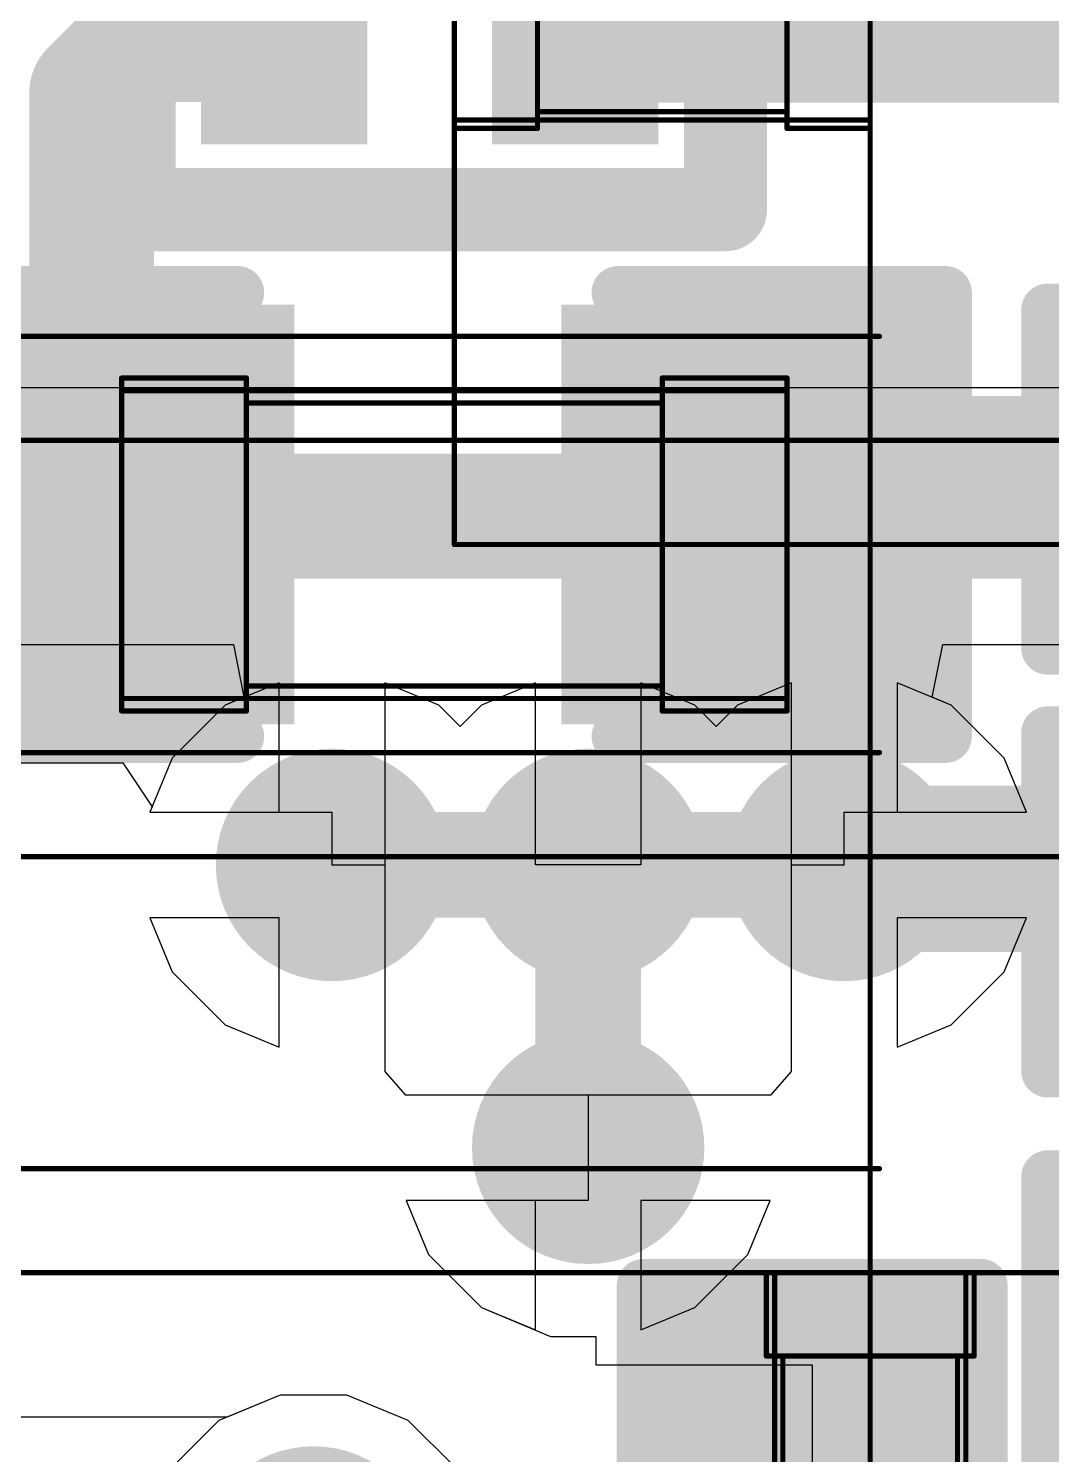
# Model space of a CAD drawing. Header units: inches. Extents: x 0 to 323, y -26 to 38.
# Drawn here: x 9.925 to 12.385, y 4.73 to 8.157 of the extents above; entities that cross this region are included whole.
import ezdxf

# ---------------------------------------------------------------- set-up
doc = ezdxf.new("R2010")
doc.units = ezdxf.units.IN
for name, color, linetype in [('Bottom Layer', 5, 'Continuous'), ('Bottom Solder', 6, 'Continuous'), ('Drill Drawing', 1, 'Continuous'), ('GND', 76, 'Continuous'), ('Mechanical 3', 76, 'Continuous'), ('Power', 16, 'Continuous'), ('Top Layer', 1, 'Continuous'), ('Top Overlay', 2, 'Continuous'), ('Top Paste', 8, 'Continuous'), ('Top Solder', 216, 'Continuous'), ('Via Holes', 16, 'Continuous')]:
    doc.layers.add(name, color=color, linetype=linetype)

# ---------------------------------------------------------------- blocks, each defined once
blk = doc.blocks.new('C___0402_9')
at = {"layer": 'Top Layer'}
for points in [[(-0.6985, -0.3175), (-0.6985, 0.3175), (-0.2413, 0.3175), (-0.2413, -0.3175)], [(0.2413, -0.3175), (0.2413, 0.3175), (0.6985, 0.3175), (0.6985, -0.3175)]]:
    blk.add_hatch(color=1, dxfattribs=at).paths.add_polyline_path(points)
at = {"layer": 'Top Paste'}
for points in [[(-0.6985, -0.3175), (-0.6985, 0.3175), (-0.2413, 0.3175), (-0.2413, -0.3175)], [(0.2413, -0.3175), (0.2413, 0.3175), (0.6985, 0.3175), (0.6985, -0.3175)]]:
    blk.add_hatch(color=8, dxfattribs=at).paths.add_polyline_path(points)
at = {"layer": 'Top Solder'}
for points in [[(-0.7585, -0.3775), (-0.7585, 0.3775), (-0.1813, 0.3775), (-0.1813, -0.3775)], [(0.1813, -0.3775), (0.1813, 0.3775), (0.7585, 0.3775), (0.7585, -0.3775)]]:
    blk.add_hatch(color=216, dxfattribs=at).paths.add_polyline_path(points)
at = {"layer": 'Top Overlay'}
for points in [[(-0.7874, 0.4064, 0.127, 0.127, 0), (-0.2794, 0.4064, 0.127, 0.127, 0)], [(-0.7874, 0.4064, 0.127, 0.127, 0), (-0.7874, -0.4064, 0.127, 0.127, 0)], [(0.2794, 0.4064, 0.127, 0.127, 0), (0.7874, 0.4064, 0.127, 0.127, 0)], [(0.7874, 0.4064, 0.127, 0.127, 0), (0.7874, -0.4064, 0.127, 0.127, 0)], [(-0.7874, -0.4064, 0.127, 0.127, 0), (-0.2794, -0.4064, 0.127, 0.127, 0)], [(0.2794, -0.4064, 0.127, 0.127, 0), (0.7874, -0.4064, 0.127, 0.127, 0)]]:
    blk.add_lwpolyline(points, format="xyseb", dxfattribs=at)
for points in [[(-0.8191, 0.4064, 0.0635, 0.0635, 1), (-0.7556, 0.4064, 0.0635, 0.0635, 1)], [(-0.8191, 0.4064, 0.0635, 0.0635, 1), (-0.7556, 0.4064, 0.0635, 0.0635, 1)], [(-0.3111, 0.4064, 0.0635, 0.0635, 1), (-0.2477, 0.4064, 0.0635, 0.0635, 1)], [(0.2477, 0.4064, 0.0635, 0.0635, 1), (0.3111, 0.4064, 0.0635, 0.0635, 1)], [(0.7556, 0.4064, 0.0635, 0.0635, 1), (0.8191, 0.4064, 0.0635, 0.0635, 1)], [(0.7556, 0.4064, 0.0635, 0.0635, 1), (0.8191, 0.4064, 0.0635, 0.0635, 1)], [(-0.8191, -0.4064, 0.0635, 0.0635, 1), (-0.7556, -0.4064, 0.0635, 0.0635, 1)], [(-0.8191, -0.4064, 0.0635, 0.0635, 1), (-0.7556, -0.4064, 0.0635, 0.0635, 1)], [(-0.3111, -0.4064, 0.0635, 0.0635, 1), (-0.2477, -0.4064, 0.0635, 0.0635, 1)], [(0.2477, -0.4064, 0.0635, 0.0635, 1), (0.3111, -0.4064, 0.0635, 0.0635, 1)], [(0.7556, -0.4064, 0.0635, 0.0635, 1), (0.8191, -0.4064, 0.0635, 0.0635, 1)], [(0.7556, -0.4064, 0.0635, 0.0635, 1), (0.8191, -0.4064, 0.0635, 0.0635, 1)]]:
    blk.add_lwpolyline(points, format="xyseb", close=True, dxfattribs=at)
blk = doc.blocks.new('C___0402_17')
at = {"layer": 'Top Layer'}
for points in [[(-0.6985, -0.3175), (-0.6985, 0.3175), (-0.2413, 0.3175), (-0.2413, -0.3175)], [(0.2413, -0.3175), (0.2413, 0.3175), (0.6985, 0.3175), (0.6985, -0.3175)]]:
    blk.add_hatch(color=1, dxfattribs=at).paths.add_polyline_path(points)
at = {"layer": 'Top Paste'}
for points in [[(-0.6985, -0.3175), (-0.6985, 0.3175), (-0.2413, 0.3175), (-0.2413, -0.3175)], [(0.2413, -0.3175), (0.2413, 0.3175), (0.6985, 0.3175), (0.6985, -0.3175)]]:
    blk.add_hatch(color=8, dxfattribs=at).paths.add_polyline_path(points)
at = {"layer": 'Top Solder'}
for points in [[(-0.7585, -0.3775), (-0.7585, 0.3775), (-0.1813, 0.3775), (-0.1813, -0.3775)], [(0.1813, -0.3775), (0.1813, 0.3775), (0.7585, 0.3775), (0.7585, -0.3775)]]:
    blk.add_hatch(color=216, dxfattribs=at).paths.add_polyline_path(points)
at = {"layer": 'Top Overlay'}
for points in [[(-0.2794, 0.4064, 0.127, 0.127, 0), (-0.7874, 0.4064, 0.127, 0.127, 0)], [(-0.7874, 0.4064, 0.127, 0.127, 0), (-0.7874, -0.4064, 0.127, 0.127, 0)], [(0.7874, 0.4064, 0.127, 0.127, 0), (0.2794, 0.4064, 0.127, 0.127, 0)], [(0.7874, 0.4064, 0.127, 0.127, 0), (0.7874, -0.4064, 0.127, 0.127, 0)], [(-0.2794, -0.4064, 0.127, 0.127, 0), (-0.7874, -0.4064, 0.127, 0.127, 0)], [(0.7874, -0.4064, 0.127, 0.127, 0), (0.2794, -0.4064, 0.127, 0.127, 0)]]:
    blk.add_lwpolyline(points, format="xyseb", dxfattribs=at)
for points in [[(-0.8191, 0.4064, 0.0635, 0.0635, 1), (-0.7556, 0.4064, 0.0635, 0.0635, 1)], [(-0.8191, 0.4064, 0.0635, 0.0635, 1), (-0.7556, 0.4064, 0.0635, 0.0635, 1)], [(-0.3111, 0.4064, 0.0635, 0.0635, 1), (-0.2477, 0.4064, 0.0635, 0.0635, 1)], [(0.2477, 0.4064, 0.0635, 0.0635, 1), (0.3111, 0.4064, 0.0635, 0.0635, 1)], [(0.7556, 0.4064, 0.0635, 0.0635, 1), (0.8191, 0.4064, 0.0635, 0.0635, 1)], [(0.7556, 0.4064, 0.0635, 0.0635, 1), (0.8191, 0.4064, 0.0635, 0.0635, 1)], [(-0.8191, -0.4064, 0.0635, 0.0635, 1), (-0.7556, -0.4064, 0.0635, 0.0635, 1)], [(-0.8191, -0.4064, 0.0635, 0.0635, 1), (-0.7556, -0.4064, 0.0635, 0.0635, 1)], [(-0.3111, -0.4064, 0.0635, 0.0635, 1), (-0.2477, -0.4064, 0.0635, 0.0635, 1)], [(0.2477, -0.4064, 0.0635, 0.0635, 1), (0.3111, -0.4064, 0.0635, 0.0635, 1)], [(0.7556, -0.4064, 0.0635, 0.0635, 1), (0.8191, -0.4064, 0.0635, 0.0635, 1)], [(0.7556, -0.4064, 0.0635, 0.0635, 1), (0.8191, -0.4064, 0.0635, 0.0635, 1)]]:
    blk.add_lwpolyline(points, format="xyseb", close=True, dxfattribs=at)
blk = doc.blocks.new('C___0402_18')
at = {"layer": 'Top Layer'}
for points in [[(-0.6985, -0.3175), (-0.6985, 0.3175), (-0.2413, 0.3175), (-0.2413, -0.3175)], [(0.2413, -0.3175), (0.2413, 0.3175), (0.6985, 0.3175), (0.6985, -0.3175)]]:
    blk.add_hatch(color=1, dxfattribs=at).paths.add_polyline_path(points)
at = {"layer": 'Top Paste'}
for points in [[(-0.6985, -0.3175), (-0.6985, 0.3175), (-0.2413, 0.3175), (-0.2413, -0.3175)], [(0.2413, -0.3175), (0.2413, 0.3175), (0.6985, 0.3175), (0.6985, -0.3175)]]:
    blk.add_hatch(color=8, dxfattribs=at).paths.add_polyline_path(points)
at = {"layer": 'Top Solder'}
for points in [[(-0.7585, -0.3775), (-0.7585, 0.3775), (-0.1813, 0.3775), (-0.1813, -0.3775)], [(0.1813, -0.3775), (0.1813, 0.3775), (0.7585, 0.3775), (0.7585, -0.3775)]]:
    blk.add_hatch(color=216, dxfattribs=at).paths.add_polyline_path(points)
at = {"layer": 'Top Overlay'}
for points in [[(-0.7874, 0.4064, 0.127, 0.127, 0), (-0.7874, -0.4064, 0.127, 0.127, 0)], [(-0.2794, 0.4064, 0.127, 0.127, 0), (-0.7874, 0.4064, 0.127, 0.127, 0)], [(0.7874, 0.4064, 0.127, 0.127, 0), (0.2794, 0.4064, 0.127, 0.127, 0)], [(0.7874, 0.4064, 0.127, 0.127, 0), (0.7874, -0.4064, 0.127, 0.127, 0)], [(-0.2794, -0.4064, 0.127, 0.127, 0), (-0.7874, -0.4064, 0.127, 0.127, 0)], [(0.7874, -0.4064, 0.127, 0.127, 0), (0.2794, -0.4064, 0.127, 0.127, 0)]]:
    blk.add_lwpolyline(points, format="xyseb", dxfattribs=at)
for points in [[(-0.8191, 0.4064, 0.0635, 0.0635, 1), (-0.7556, 0.4064, 0.0635, 0.0635, 1)], [(-0.8191, 0.4064, 0.0635, 0.0635, 1), (-0.7556, 0.4064, 0.0635, 0.0635, 1)], [(-0.3111, 0.4064, 0.0635, 0.0635, 1), (-0.2477, 0.4064, 0.0635, 0.0635, 1)], [(0.2477, 0.4064, 0.0635, 0.0635, 1), (0.3111, 0.4064, 0.0635, 0.0635, 1)], [(0.7556, 0.4064, 0.0635, 0.0635, 1), (0.8191, 0.4064, 0.0635, 0.0635, 1)], [(0.7556, 0.4064, 0.0635, 0.0635, 1), (0.8191, 0.4064, 0.0635, 0.0635, 1)], [(-0.8191, -0.4064, 0.0635, 0.0635, 1), (-0.7556, -0.4064, 0.0635, 0.0635, 1)], [(-0.8191, -0.4064, 0.0635, 0.0635, 1), (-0.7556, -0.4064, 0.0635, 0.0635, 1)], [(-0.3111, -0.4064, 0.0635, 0.0635, 1), (-0.2477, -0.4064, 0.0635, 0.0635, 1)], [(0.2477, -0.4064, 0.0635, 0.0635, 1), (0.3111, -0.4064, 0.0635, 0.0635, 1)], [(0.7556, -0.4064, 0.0635, 0.0635, 1), (0.8191, -0.4064, 0.0635, 0.0635, 1)], [(0.7556, -0.4064, 0.0635, 0.0635, 1), (0.8191, -0.4064, 0.0635, 0.0635, 1)]]:
    blk.add_lwpolyline(points, format="xyseb", close=True, dxfattribs=at)
blk = doc.blocks.new('C___0402_21')
at = {"layer": 'Top Layer'}
for points in [[(-0.6985, -0.3175), (-0.6985, 0.3175), (-0.2413, 0.3175), (-0.2413, -0.3175)], [(0.2413, -0.3175), (0.2413, 0.3175), (0.6985, 0.3175), (0.6985, -0.3175)]]:
    blk.add_hatch(color=1, dxfattribs=at).paths.add_polyline_path(points)
at = {"layer": 'Top Paste'}
for points in [[(-0.6985, -0.3175), (-0.6985, 0.3175), (-0.2413, 0.3175), (-0.2413, -0.3175)], [(0.2413, -0.3175), (0.2413, 0.3175), (0.6985, 0.3175), (0.6985, -0.3175)]]:
    blk.add_hatch(color=8, dxfattribs=at).paths.add_polyline_path(points)
at = {"layer": 'Top Solder'}
for points in [[(-0.7585, -0.3775), (-0.7585, 0.3775), (-0.1813, 0.3775), (-0.1813, -0.3775)], [(0.1813, -0.3775), (0.1813, 0.3775), (0.7585, 0.3775), (0.7585, -0.3775)]]:
    blk.add_hatch(color=216, dxfattribs=at).paths.add_polyline_path(points)
at = {"layer": 'Top Overlay'}
for points in [[(-0.2794, 0.4064, 0.127, 0.127, 0), (-0.7874, 0.4064, 0.127, 0.127, 0)], [(-0.7874, 0.4064, 0.127, 0.127, 0), (-0.7874, -0.4064, 0.127, 0.127, 0)], [(0.7874, 0.4064, 0.127, 0.127, 0), (0.2794, 0.4064, 0.127, 0.127, 0)], [(0.7874, 0.4064, 0.127, 0.127, 0), (0.7874, -0.4064, 0.127, 0.127, 0)], [(-0.2794, -0.4064, 0.127, 0.127, 0), (-0.7874, -0.4064, 0.127, 0.127, 0)], [(0.7874, -0.4064, 0.127, 0.127, 0), (0.2794, -0.4064, 0.127, 0.127, 0)]]:
    blk.add_lwpolyline(points, format="xyseb", dxfattribs=at)
for points in [[(-0.8191, 0.4064, 0.0635, 0.0635, 1), (-0.7556, 0.4064, 0.0635, 0.0635, 1)], [(-0.8191, 0.4064, 0.0635, 0.0635, 1), (-0.7556, 0.4064, 0.0635, 0.0635, 1)], [(-0.3111, 0.4064, 0.0635, 0.0635, 1), (-0.2477, 0.4064, 0.0635, 0.0635, 1)], [(0.2477, 0.4064, 0.0635, 0.0635, 1), (0.3111, 0.4064, 0.0635, 0.0635, 1)], [(0.7556, 0.4064, 0.0635, 0.0635, 1), (0.8191, 0.4064, 0.0635, 0.0635, 1)], [(0.7556, 0.4064, 0.0635, 0.0635, 1), (0.8191, 0.4064, 0.0635, 0.0635, 1)], [(-0.8191, -0.4064, 0.0635, 0.0635, 1), (-0.7556, -0.4064, 0.0635, 0.0635, 1)], [(-0.8191, -0.4064, 0.0635, 0.0635, 1), (-0.7556, -0.4064, 0.0635, 0.0635, 1)], [(-0.3111, -0.4064, 0.0635, 0.0635, 1), (-0.2477, -0.4064, 0.0635, 0.0635, 1)], [(0.2477, -0.4064, 0.0635, 0.0635, 1), (0.3111, -0.4064, 0.0635, 0.0635, 1)], [(0.7556, -0.4064, 0.0635, 0.0635, 1), (0.8191, -0.4064, 0.0635, 0.0635, 1)], [(0.7556, -0.4064, 0.0635, 0.0635, 1), (0.8191, -0.4064, 0.0635, 0.0635, 1)]]:
    blk.add_lwpolyline(points, format="xyseb", close=True, dxfattribs=at)
blk = doc.blocks.new('IND_0402_30')
at = {"layer": 'Top Layer'}
for points in [[(-0.55, 0.3), (-0.15, 0.3), (-0.15, -0.3), (-0.55, -0.3)], [(0.15, 0.3), (0.55, 0.3), (0.55, -0.3), (0.15, -0.3)]]:
    blk.add_hatch(color=1, dxfattribs=at).paths.add_polyline_path(points)
at = {"layer": 'Top Paste'}
for points in [[(-0.55, 0.3), (-0.15, 0.3), (-0.15, -0.3), (-0.55, -0.3)], [(0.15, 0.3), (0.55, 0.3), (0.55, -0.3), (0.15, -0.3)]]:
    blk.add_hatch(color=8, dxfattribs=at).paths.add_polyline_path(points)
at = {"layer": 'Top Solder'}
for points in [[(-0.55, 0.3), (-0.15, 0.3), (-0.15, -0.3), (-0.55, -0.3)], [(0.15, 0.3), (0.55, 0.3), (0.55, -0.3), (0.15, -0.3)]]:
    blk.add_hatch(color=216, dxfattribs=at).paths.add_polyline_path(points)
at = {"layer": 'Top Overlay'}
for points in [[(-0.7112, -0.4572, 0.2, 0.2, 0), (-0.7112, 0.4572, 0.2, 0.2, 0)], [(-0.7112, 0.4572, 0.2, 0.2, 0), (-0.3048, 0.4572, 0.2, 0.2, 0)], [(-0.3048, 0.4572, 0.2, 0.2, 0), (0.7112, 0.4572, 0.2, 0.2, 0)], [(0.7112, -0.4572, 0.2, 0.2, 0), (0.7112, 0.4572, 0.2, 0.2, 0)], [(-0.7112, -0.4572, 0.2, 0.2, 0), (-0.3048, -0.4572, 0.2, 0.2, 0)], [(-0.3048, -0.4572, 0.2, 0.2, 0), (0.7112, -0.4572, 0.2, 0.2, 0)]]:
    blk.add_lwpolyline(points, format="xyseb", dxfattribs=at)
for points in [[(-0.7612, 0.4572, 0.1, 0.1, 1), (-0.6612, 0.4572, 0.1, 0.1, 1)], [(-0.7612, 0.4572, 0.1, 0.1, 1), (-0.6612, 0.4572, 0.1, 0.1, 1)], [(-0.3548, 0.4572, 0.1, 0.1, 1), (-0.2548, 0.4572, 0.1, 0.1, 1)], [(-0.3548, 0.4572, 0.1, 0.1, 1), (-0.2548, 0.4572, 0.1, 0.1, 1)], [(0.6612, 0.4572, 0.1, 0.1, 1), (0.7612, 0.4572, 0.1, 0.1, 1)], [(0.6612, 0.4572, 0.1, 0.1, 1), (0.7612, 0.4572, 0.1, 0.1, 1)], [(-0.7612, -0.4572, 0.1, 0.1, 1), (-0.6612, -0.4572, 0.1, 0.1, 1)], [(-0.7612, -0.4572, 0.1, 0.1, 1), (-0.6612, -0.4572, 0.1, 0.1, 1)], [(-0.3548, -0.4572, 0.1, 0.1, 1), (-0.2548, -0.4572, 0.1, 0.1, 1)], [(-0.3548, -0.4572, 0.1, 0.1, 1), (-0.2548, -0.4572, 0.1, 0.1, 1)], [(0.6612, -0.4572, 0.1, 0.1, 1), (0.7612, -0.4572, 0.1, 0.1, 1)], [(0.6612, -0.4572, 0.1, 0.1, 1), (0.7612, -0.4572, 0.1, 0.1, 1)]]:
    blk.add_lwpolyline(points, format="xyseb", close=True, dxfattribs=at)
blk = doc.blocks.new('C___0603_37')
at = {"layer": 'Top Layer'}
for points in [[(-0.381, 0.4445), (-0.381, -0.4445), (-1.143, -0.4445), (-1.143, 0.4445)], [(1.143, 0.4445), (1.143, -0.4445), (0.381, -0.4445), (0.381, 0.4445)]]:
    blk.add_hatch(color=1, dxfattribs=at).paths.add_polyline_path(points)
at = {"layer": 'Top Paste'}
for points in [[(-0.381, 0.4445), (-0.381, -0.4445), (-1.143, -0.4445), (-1.143, 0.4445)], [(1.143, 0.4445), (1.143, -0.4445), (0.381, -0.4445), (0.381, 0.4445)]]:
    blk.add_hatch(color=8, dxfattribs=at).paths.add_polyline_path(points)
at = {"layer": 'Top Solder'}
for points in [[(-0.321, 0.5045), (-0.321, -0.5045), (-1.203, -0.5045), (-1.203, 0.5045)], [(1.203, 0.5045), (1.203, -0.5045), (0.321, -0.5045), (0.321, 0.5045)]]:
    blk.add_hatch(color=216, dxfattribs=at).paths.add_polyline_path(points)
at = {"layer": 'Top Overlay'}
for points in [[(-1.2446, -0.5334, 0.127, 0.127, 0), (-1.2446, 0.5334, 0.127, 0.127, 0)], [(-1.2446, 0.5334, 0.127, 0.127, 0), (-0.4572, 0.5334, 0.127, 0.127, 0)], [(0.4572, 0.5334, 0.127, 0.127, 0), (1.2446, 0.5334, 0.127, 0.127, 0)], [(1.2446, -0.5334, 0.127, 0.127, 0), (1.2446, 0.5334, 0.127, 0.127, 0)], [(-1.2446, -0.5334, 0.127, 0.127, 0), (-0.4572, -0.5334, 0.127, 0.127, 0)], [(0.4572, -0.5334, 0.127, 0.127, 0), (1.2446, -0.5334, 0.127, 0.127, 0)]]:
    blk.add_lwpolyline(points, format="xyseb", dxfattribs=at)
for points in [[(-1.2764, 0.5334, 0.0635, 0.0635, 1), (-1.2128, 0.5334, 0.0635, 0.0635, 1)], [(-1.2764, 0.5334, 0.0635, 0.0635, 1), (-1.2128, 0.5334, 0.0635, 0.0635, 1)], [(-0.4889, 0.5334, 0.0635, 0.0635, 1), (-0.4254, 0.5334, 0.0635, 0.0635, 1)], [(0.4254, 0.5334, 0.0635, 0.0635, 1), (0.4889, 0.5334, 0.0635, 0.0635, 1)], [(1.2128, 0.5334, 0.0635, 0.0635, 1), (1.2764, 0.5334, 0.0635, 0.0635, 1)], [(1.2128, 0.5334, 0.0635, 0.0635, 1), (1.2764, 0.5334, 0.0635, 0.0635, 1)], [(-1.2764, -0.5334, 0.0635, 0.0635, 1), (-1.2128, -0.5334, 0.0635, 0.0635, 1)], [(-1.2764, -0.5334, 0.0635, 0.0635, 1), (-1.2128, -0.5334, 0.0635, 0.0635, 1)], [(-0.4889, -0.5334, 0.0635, 0.0635, 1), (-0.4254, -0.5334, 0.0635, 0.0635, 1)], [(0.4254, -0.5334, 0.0635, 0.0635, 1), (0.4889, -0.5334, 0.0635, 0.0635, 1)], [(1.2128, -0.5334, 0.0635, 0.0635, 1), (1.2764, -0.5334, 0.0635, 0.0635, 1)], [(1.2128, -0.5334, 0.0635, 0.0635, 1), (1.2764, -0.5334, 0.0635, 0.0635, 1)]]:
    blk.add_lwpolyline(points, format="xyseb", close=True, dxfattribs=at)

msp = doc.modelspace()

# ---------------------------------------------------------------- hatches: boundary and pattern name
at = {"layer": 'Bottom Layer'}
h = msp.add_hatch(color=5, dxfattribs=at)
edge = h.paths.add_edge_path()
edge.add_arc((10.655, 6.1468), 0.25, 0, 360)
h = msp.add_hatch(color=5, dxfattribs=at)
edge = h.paths.add_edge_path()
edge.add_arc((11.271, 6.1468), 0.25, 0, 360)
h = msp.add_hatch(color=5, dxfattribs=at)
edge = h.paths.add_edge_path()
edge.add_arc((11.8869, 6.1468), 0.25, 0, 360)
h = msp.add_hatch(color=5, dxfattribs=at)
edge = h.paths.add_edge_path()
edge.add_arc((11.271, 5.4671), 0.25, 0, 360)
at = {"layer": 'Bottom Solder'}
h = msp.add_hatch(color=6, dxfattribs=at)
edge = h.paths.add_edge_path()
edge.add_arc((10.655, 6.1468), 0.15, 0, 360)
h = msp.add_hatch(color=6, dxfattribs=at)
edge = h.paths.add_edge_path()
edge.add_arc((11.271, 6.1468), 0.15, 0, 360)
h = msp.add_hatch(color=6, dxfattribs=at)
edge = h.paths.add_edge_path()
edge.add_arc((11.8869, 6.1468), 0.15, 0, 360)
h = msp.add_hatch(color=6, dxfattribs=at)
edge = h.paths.add_edge_path()
edge.add_arc((11.271, 5.4671), 0.15, 0, 360)
at = {"layer": 'GND'}
h = msp.add_hatch(color=76, dxfattribs=at)
edge = h.paths.add_edge_path()
edge.add_arc((10.655, 6.1468), 0.25, 0, 360)
h = msp.add_hatch(color=76, dxfattribs=at)
edge = h.paths.add_edge_path()
edge.add_arc((11.271, 6.1468), 0.25, 0, 360)
h = msp.add_hatch(color=76, dxfattribs=at)
edge = h.paths.add_edge_path()
edge.add_arc((11.8869, 6.1468), 0.25, 0, 360)
h = msp.add_hatch(color=76, dxfattribs=at)
edge = h.paths.add_edge_path()
edge.add_arc((11.271, 5.4671), 0.25, 0, 360)
at = {"layer": 'Power'}
h = msp.add_hatch(color=16, dxfattribs=at)
edge = h.paths.add_edge_path()
edge.add_arc((10.655, 6.1468), 0.25, 0, 360)
h = msp.add_hatch(color=16, dxfattribs=at)
edge = h.paths.add_edge_path()
edge.add_arc((11.271, 6.1468), 0.25, 0, 360)
h = msp.add_hatch(color=16, dxfattribs=at)
edge = h.paths.add_edge_path()
edge.add_arc((11.8869, 6.1468), 0.25, 0, 360)
h = msp.add_hatch(color=16, dxfattribs=at)
edge = h.paths.add_edge_path()
edge.add_arc((11.271, 5.4671), 0.25, 0, 360)
at = {"layer": 'Top Layer'}
h = msp.add_hatch(color=1, dxfattribs=at)
edge = h.paths.add_edge_path()
edge.add_arc((10.655, 6.1468), 0.25, 0, 360)
h = msp.add_hatch(color=1, dxfattribs=at)
edge = h.paths.add_edge_path()
edge.add_arc((11.271, 6.1468), 0.25, 0, 360)
h = msp.add_hatch(color=1, dxfattribs=at)
edge = h.paths.add_edge_path()
edge.add_arc((11.8869, 6.1468), 0.25, 0, 360)
h = msp.add_hatch(color=1, dxfattribs=at)
edge = h.paths.add_edge_path()
edge.add_arc((11.271, 5.4671), 0.25, 0, 360)
at = {"layer": 'Top Solder'}
h = msp.add_hatch(color=216, dxfattribs=at)
edge = h.paths.add_edge_path()
edge.add_arc((10.655, 6.1468), 0.15, 0, 360)
h = msp.add_hatch(color=216, dxfattribs=at)
edge = h.paths.add_edge_path()
edge.add_arc((11.271, 6.1468), 0.15, 0, 360)
h = msp.add_hatch(color=216, dxfattribs=at)
edge = h.paths.add_edge_path()
edge.add_arc((11.8869, 6.1468), 0.15, 0, 360)
h = msp.add_hatch(color=216, dxfattribs=at)
edge = h.paths.add_edge_path()
edge.add_arc((11.271, 5.4671), 0.15, 0, 360)
at = {"layer": 'Via Holes'}
h = msp.add_hatch(color=7, dxfattribs=at)
edge = h.paths.add_edge_path()
edge.add_arc((10.655, 6.1468), 0.15, 0, 360)
h = msp.add_hatch(color=7, dxfattribs=at)
edge = h.paths.add_edge_path()
edge.add_arc((11.271, 6.1468), 0.15, 0, 360)
h = msp.add_hatch(color=7, dxfattribs=at)
edge = h.paths.add_edge_path()
edge.add_arc((11.8869, 6.1468), 0.15, 0, 360)
h = msp.add_hatch(color=7, dxfattribs=at)
edge = h.paths.add_edge_path()
edge.add_arc((11.271, 5.4671), 0.15, 0, 360)

# ---------------------------------------------------------------- linework, layer by layer
at = {"layer": 'Bottom Layer'}
for p, q in [((13.3284, 7.2933), (9.3981, 7.2933)), ((9.5668, 6.6767), (10.4181, 6.6767)), ((10.4181, 6.6767), (10.4434, 6.5497)), ((12.0986, 6.5497), (12.1238, 6.6767)), ((12.1238, 6.6767), (13.2007, 6.6767)), ((10.4434, 6.5497), (10.3983, 6.531)), ((12.1437, 6.531), (12.0986, 6.5497)), ((10.3983, 6.531), (10.2708, 6.4035)), ((12.2711, 6.4035), (12.1437, 6.531)), ((10.2708, 6.4035), (10.2171, 6.2738)), ((12.3249, 6.2738), (12.2711, 6.4035)), ((10.2171, 6.2738), (10.655, 6.2738)), ((10.655, 6.2738), (10.655, 6.1468)), ((11.8869, 6.1468), (11.8869, 6.2738)), ((11.8869, 6.2738), (12.3249, 6.2738)), ((10.655, 6.1468), (10.782, 6.1468)), ((10.782, 6.1468), (10.782, 5.6507)), ((11.7599, 5.6507), (11.7599, 6.1468)), ((11.7599, 6.1468), (11.8869, 6.1468)), ((10.528, 6.0198), (10.2171, 6.0198)), ((10.2171, 6.0198), (10.2708, 5.8901)), ((10.528, 5.7089), (10.528, 6.0198)), ((12.3249, 6.0198), (12.0139, 6.0198)), ((12.0139, 6.0198), (12.0139, 5.7089)), ((12.2711, 5.8901), (12.3249, 6.0198)), ((10.2708, 5.8901), (10.3983, 5.7626)), ((12.1437, 5.7626), (12.2711, 5.8901)), ((10.3983, 5.7626), (10.528, 5.7089)), ((12.0139, 5.7089), (12.1437, 5.7626)), ((10.782, 5.6507), (10.8306, 5.5941)), ((11.7113, 5.5941), (11.7599, 5.6507)), ((10.8306, 5.5941), (11.7113, 5.5941)), ((11.144, 5.3401), (10.8331, 5.3401)), ((10.8331, 5.3401), (10.8868, 5.2104)), ((11.144, 5.0292), (11.144, 5.3401)), ((11.7089, 5.3401), (11.398, 5.3401)), ((11.398, 5.3401), (11.398, 5.0292)), ((11.6552, 5.2104), (11.7089, 5.3401)), ((10.8868, 5.2104), (11.0143, 5.0829)), ((11.5277, 5.0829), (11.6552, 5.2104)), ((11.0143, 5.0829), (11.144, 5.0292)), ((11.398, 5.0292), (11.5277, 5.0829)), ((10.5305, 4.8728), (10.4031, 4.82)), ((10.6906, 4.8728), (10.5305, 4.8728)), ((10.8385, 4.8115), (10.6906, 4.8728)), ((10.4031, 4.82), (9.3513, 4.82)), ((10.9517, 4.6984), (10.8385, 4.8115))]:
    msp.add_line(p, q, dxfattribs=at)
msp.add_lwpolyline([(9.1374, 6.985, 0.3, 0.3, 0), (13.3284, 6.985, 0.3, 0.3, 0)], format="xyseb", dxfattribs=at)
at = {"layer": 'Drill Drawing'}
for points in [[(10.909, 6.1468, 0.0508, 0.0508, 1), (10.401, 6.1468, 0.0508, 0.0508, 1)], [(11.525, 6.1468, 0.0508, 0.0508, 1), (11.017, 6.1468, 0.0508, 0.0508, 1)], [(12.1409, 6.1468, 0.0508, 0.0508, 1), (11.6329, 6.1468, 0.0508, 0.0508, 1)], [(10.3883, 6.1468, 0.0254, 0.0254, 1), (10.4137, 6.1468, 0.0254, 0.0254, 1)], [(10.8963, 6.1468, 0.0254, 0.0254, 1), (10.9217, 6.1468, 0.0254, 0.0254, 1)], [(11.0043, 6.1468, 0.0254, 0.0254, 1), (11.0297, 6.1468, 0.0254, 0.0254, 1)], [(11.5123, 6.1468, 0.0254, 0.0254, 1), (11.5377, 6.1468, 0.0254, 0.0254, 1)], [(11.6202, 6.1468, 0.0254, 0.0254, 1), (11.6456, 6.1468, 0.0254, 0.0254, 1)], [(12.1282, 6.1468, 0.0254, 0.0254, 1), (12.1536, 6.1468, 0.0254, 0.0254, 1)], [(11.525, 5.4671, 0.0508, 0.0508, 1), (11.017, 5.4671, 0.0508, 0.0508, 1)], [(11.0043, 5.4671, 0.0254, 0.0254, 1), (11.0297, 5.4671, 0.0254, 0.0254, 1)], [(11.5123, 5.4671, 0.0254, 0.0254, 1), (11.5377, 5.4671, 0.0254, 0.0254, 1)], [(10.8646, 4.4704, 0.0508, 0.0508, 1), (10.3566, 4.4704, 0.0508, 0.0508, 1)]]:
    msp.add_lwpolyline(points, format="xyseb", close=True, dxfattribs=at)
at = {"layer": 'GND'}
for p, q in [((10.528, 6.5847), (10.3983, 6.531)), ((10.528, 6.2738), (10.528, 6.5847)), ((10.9118, 6.531), (10.782, 6.5847)), ((10.782, 6.5847), (10.782, 6.1468)), ((11.144, 6.5847), (11.0143, 6.531)), ((11.144, 6.1468), (11.144, 6.5847)), ((11.5277, 6.531), (11.398, 6.5847)), ((11.398, 6.5847), (11.398, 6.1468)), ((11.7599, 6.5847), (11.6302, 6.531)), ((11.7599, 6.1468), (11.7599, 6.5847)), ((12.1437, 6.531), (12.0139, 6.5847)), ((12.0139, 6.5847), (12.0139, 6.2738)), ((10.3983, 6.531), (10.2708, 6.4035)), ((10.963, 6.4798), (10.9118, 6.531)), ((11.0143, 6.531), (10.963, 6.4798)), ((11.579, 6.4798), (11.5277, 6.531)), ((11.6302, 6.531), (11.579, 6.4798)), ((12.2711, 6.4035), (12.1437, 6.531)), ((10.2708, 6.4035), (10.2171, 6.2738)), ((12.3249, 6.2738), (12.2711, 6.4035)), ((10.2171, 6.2738), (10.528, 6.2738)), ((12.0139, 6.2738), (12.3249, 6.2738)), ((10.782, 6.1468), (10.782, 5.6507)), ((11.398, 6.1468), (11.144, 6.1468)), ((11.7599, 5.6507), (11.7599, 6.1468)), ((10.528, 6.0198), (10.2171, 6.0198)), ((10.2171, 6.0198), (10.2708, 5.8901)), ((10.528, 5.7089), (10.528, 6.0198)), ((12.3249, 6.0198), (12.0139, 6.0198)), ((12.0139, 6.0198), (12.0139, 5.7089)), ((12.2711, 5.8901), (12.3249, 6.0198)), ((10.2708, 5.8901), (10.3983, 5.7626)), ((12.1437, 5.7626), (12.2711, 5.8901)), ((10.3983, 5.7626), (10.528, 5.7089)), ((12.0139, 5.7089), (12.1437, 5.7626)), ((10.782, 5.6507), (10.8306, 5.5941)), ((11.7113, 5.5941), (11.7599, 5.6507)), ((10.8306, 5.5941), (11.7113, 5.5941)), ((11.144, 5.3401), (10.8331, 5.3401)), ((10.8331, 5.3401), (10.8868, 5.2104)), ((11.144, 5.0292), (11.144, 5.3401)), ((11.7089, 5.3401), (11.398, 5.3401)), ((11.398, 5.3401), (11.398, 5.0292)), ((11.6552, 5.2104), (11.7089, 5.3401)), ((10.8868, 5.2104), (11.0143, 5.0829)), ((11.5277, 5.0829), (11.6552, 5.2104)), ((11.0143, 5.0829), (11.144, 5.0292)), ((11.398, 5.0292), (11.5277, 5.0829)), ((10.5305, 4.8728), (10.3826, 4.8115)), ((10.6906, 4.8728), (10.5305, 4.8728)), ((10.8385, 4.8115), (10.6906, 4.8728)), ((10.3826, 4.8115), (10.2695, 4.6984)), ((10.9517, 4.6984), (10.8385, 4.8115))]:
    msp.add_line(p, q, dxfattribs=at)
at = {"layer": 'Mechanical 3'}
for points in [[(10.9492, 6.9168, 0.0127, 0.0127, 0), (10.9492, 14.8615, 0.0127, 0.0127, 0)], [(10.9492, 6.9168, 0.0127, 0.0127, 0), (10.9492, 14.8615, 0.0127, 0.0127, 0)], [(11.9492, 4.6668, 0.0127, 0.0127, 0), (11.9492, 8.6392, 0.0127, 0.0127, 0)], [(11.9492, 4.489, 0.0127, 0.0127, 0), (11.9492, 8.4614, 0.0127, 0.0127, 0)], [(10.9492, 7.9368, 0.0127, 0.0127, 0), (10.9492, 8.3968, 0.0127, 0.0127, 0)], [(11.1492, 7.9368, 0.0127, 0.0127, 0), (11.1492, 8.3968, 0.0127, 0.0127, 0)], [(11.7492, 7.9368, 0.0127, 0.0127, 0), (11.7492, 8.3968, 0.0127, 0.0127, 0)], [(11.9492, 7.9368, 0.0127, 0.0127, 0), (11.9492, 8.3968, 0.0127, 0.0127, 0)], [(11.1492, 7.9568, 0.0127, 0.0127, 0), (11.7492, 7.9568, 0.0127, 0.0127, 0)], [(10.9492, 7.9168, 0.0127, 0.0127, 0), (10.9492, 7.9368, 0.0127, 0.0127, 0)], [(10.9492, 7.9368, 0.0127, 0.0127, 0), (11.9492, 7.9368, 0.0127, 0.0127, 0)], [(10.9492, 7.9168, 0.0127, 0.0127, 0), (11.1492, 7.9168, 0.0127, 0.0127, 0)], [(11.1492, 7.9168, 0.0127, 0.0127, 0), (11.1492, 7.9368, 0.0127, 0.0127, 0)], [(11.7492, 7.9168, 0.0127, 0.0127, 0), (11.7492, 7.9368, 0.0127, 0.0127, 0)], [(11.7492, 7.9168, 0.0127, 0.0127, 0), (11.9492, 7.9168, 0.0127, 0.0127, 0)], [(11.9492, 7.9168, 0.0127, 0.0127, 0), (11.9492, 7.9368, 0.0127, 0.0127, 0)], [(7.9992, 7.4168, 0.0127, 0.0127, 0), (11.9716, 7.4168, 0.0127, 0.0127, 0)], [(7.9992, 7.4168, 0.0127, 0.0127, 0), (11.9716, 7.4168, 0.0127, 0.0127, 0)], [(10.1492, 7.2868, 0.0127, 0.0127, 0), (10.1492, 7.3168, 0.0127, 0.0127, 0)], [(10.1492, 7.3168, 0.0127, 0.0127, 0), (10.4492, 7.3168, 0.0127, 0.0127, 0)], [(10.4492, 7.2868, 0.0127, 0.0127, 0), (10.4492, 7.3168, 0.0127, 0.0127, 0)], [(11.4492, 7.3168, 0.0127, 0.0127, 0), (11.7492, 7.3168, 0.0127, 0.0127, 0)], [(11.4492, 7.2868, 0.0127, 0.0127, 0), (11.4492, 7.3168, 0.0127, 0.0127, 0)], [(11.7492, 7.2868, 0.0127, 0.0127, 0), (11.7492, 7.3168, 0.0127, 0.0127, 0)], [(10.1492, 7.2868, 0.0127, 0.0127, 0), (11.7492, 7.2868, 0.0127, 0.0127, 0)], [(10.1492, 6.5468, 0.0127, 0.0127, 0), (10.1492, 7.2868, 0.0127, 0.0127, 0)], [(10.4492, 6.5468, 0.0127, 0.0127, 0), (10.4492, 7.2868, 0.0127, 0.0127, 0)], [(11.4492, 6.5468, 0.0127, 0.0127, 0), (11.4492, 7.2868, 0.0127, 0.0127, 0)], [(11.7492, 6.5468, 0.0127, 0.0127, 0), (11.7492, 7.2868, 0.0127, 0.0127, 0)], [(10.4492, 7.2568, 0.0127, 0.0127, 0), (11.4492, 7.2568, 0.0127, 0.0127, 0)], [(9.4768, 7.1668, 0.0127, 0.0127, 0), (13.4492, 7.1668, 0.0127, 0.0127, 0)], [(9.4768, 7.1668, 0.0127, 0.0127, 0), (13.4492, 7.1668, 0.0127, 0.0127, 0)], [(10.9492, 6.9168, 0.0127, 0.0127, 0), (14.9216, 6.9168, 0.0127, 0.0127, 0)], [(10.9492, 6.9168, 0.0127, 0.0127, 0), (14.9216, 6.9168, 0.0127, 0.0127, 0)], [(10.4492, 6.5768, 0.0127, 0.0127, 0), (11.4492, 6.5768, 0.0127, 0.0127, 0)], [(10.1492, 6.5468, 0.0127, 0.0127, 0), (11.7492, 6.5468, 0.0127, 0.0127, 0)], [(10.1492, 6.5168, 0.0127, 0.0127, 0), (10.1492, 6.5468, 0.0127, 0.0127, 0)], [(10.4492, 6.5168, 0.0127, 0.0127, 0), (10.4492, 6.5468, 0.0127, 0.0127, 0)], [(11.4492, 6.5168, 0.0127, 0.0127, 0), (11.4492, 6.5468, 0.0127, 0.0127, 0)], [(11.7492, 6.5168, 0.0127, 0.0127, 0), (11.7492, 6.5468, 0.0127, 0.0127, 0)], [(10.1492, 6.5168, 0.0127, 0.0127, 0), (10.4492, 6.5168, 0.0127, 0.0127, 0)], [(11.4492, 6.5168, 0.0127, 0.0127, 0), (11.7492, 6.5168, 0.0127, 0.0127, 0)], [(7.9992, 6.4168, 0.0127, 0.0127, 0), (11.9716, 6.4168, 0.0127, 0.0127, 0)], [(7.9992, 6.4168, 0.0127, 0.0127, 0), (11.9716, 6.4168, 0.0127, 0.0127, 0)], [(9.4768, 6.1668, 0.0127, 0.0127, 0), (13.4492, 6.1668, 0.0127, 0.0127, 0)], [(9.4768, 6.1668, 0.0127, 0.0127, 0), (13.4492, 6.1668, 0.0127, 0.0127, 0)], [(7.9992, 5.4168, 0.0127, 0.0127, 0), (11.9716, 5.4168, 0.0127, 0.0127, 0)], [(7.9992, 5.4168, 0.0127, 0.0127, 0), (11.9716, 5.4168, 0.0127, 0.0127, 0)], [(9.4768, 5.1668, 0.0127, 0.0127, 0), (13.4492, 5.1668, 0.0127, 0.0127, 0)], [(9.4768, 5.1668, 0.0127, 0.0127, 0), (13.4492, 5.1668, 0.0127, 0.0127, 0)], [(11.6992, 5.1668, 0.0127, 0.0127, 0), (11.7192, 5.1668, 0.0127, 0.0127, 0)], [(11.6992, 4.9668, 0.0127, 0.0127, 0), (11.6992, 5.1668, 0.0127, 0.0127, 0)], [(11.7192, 4.1668, 0.0127, 0.0127, 0), (11.7192, 5.1668, 0.0127, 0.0127, 0)], [(11.7192, 5.1668, 0.0127, 0.0127, 0), (12.1792, 5.1668, 0.0127, 0.0127, 0)], [(12.1792, 4.1668, 0.0127, 0.0127, 0), (12.1792, 5.1668, 0.0127, 0.0127, 0)], [(12.1792, 5.1668, 0.0127, 0.0127, 0), (12.1992, 5.1668, 0.0127, 0.0127, 0)], [(12.1992, 4.9668, 0.0127, 0.0127, 0), (12.1992, 5.1668, 0.0127, 0.0127, 0)], [(11.6992, 4.9668, 0.0127, 0.0127, 0), (11.7192, 4.9668, 0.0127, 0.0127, 0)], [(11.7192, 4.9668, 0.0127, 0.0127, 0), (12.1792, 4.9668, 0.0127, 0.0127, 0)], [(11.7392, 4.3668, 0.0127, 0.0127, 0), (11.7392, 4.9668, 0.0127, 0.0127, 0)], [(12.1592, 4.3668, 0.0127, 0.0127, 0), (12.1592, 4.9668, 0.0127, 0.0127, 0)], [(12.1792, 4.9668, 0.0127, 0.0127, 0), (12.1992, 4.9668, 0.0127, 0.0127, 0)]]:
    msp.add_lwpolyline(points, format="xyseb", dxfattribs=at)
for points in [[(11.146, 7.9568, 0.00635, 0.00635, 1), (11.1524, 7.9568, 0.00635, 0.00635, 1)], [(11.746, 7.9568, 0.00635, 0.00635, 1), (11.7524, 7.9568, 0.00635, 0.00635, 1)], [(10.946, 7.9368, 0.00635, 0.00635, 1), (10.9524, 7.9368, 0.00635, 0.00635, 1)], [(10.946, 7.9368, 0.00635, 0.00635, 1), (10.9524, 7.9368, 0.00635, 0.00635, 1)], [(10.946, 7.9368, 0.00635, 0.00635, 1), (10.9524, 7.9368, 0.00635, 0.00635, 1)], [(10.946, 7.9168, 0.00635, 0.00635, 1), (10.9524, 7.9168, 0.00635, 0.00635, 1)], [(10.946, 7.9168, 0.00635, 0.00635, 1), (10.9524, 7.9168, 0.00635, 0.00635, 1)], [(11.146, 7.9368, 0.00635, 0.00635, 1), (11.1524, 7.9368, 0.00635, 0.00635, 1)], [(11.146, 7.9368, 0.00635, 0.00635, 1), (11.1524, 7.9368, 0.00635, 0.00635, 1)], [(11.146, 7.9168, 0.00635, 0.00635, 1), (11.1524, 7.9168, 0.00635, 0.00635, 1)], [(11.146, 7.9168, 0.00635, 0.00635, 1), (11.1524, 7.9168, 0.00635, 0.00635, 1)], [(11.746, 7.9368, 0.00635, 0.00635, 1), (11.7524, 7.9368, 0.00635, 0.00635, 1)], [(11.746, 7.9368, 0.00635, 0.00635, 1), (11.7524, 7.9368, 0.00635, 0.00635, 1)], [(11.746, 7.9168, 0.00635, 0.00635, 1), (11.7524, 7.9168, 0.00635, 0.00635, 1)], [(11.746, 7.9168, 0.00635, 0.00635, 1), (11.7524, 7.9168, 0.00635, 0.00635, 1)], [(11.946, 7.9368, 0.00635, 0.00635, 1), (11.9524, 7.9368, 0.00635, 0.00635, 1)], [(11.946, 7.9368, 0.00635, 0.00635, 1), (11.9524, 7.9368, 0.00635, 0.00635, 1)], [(11.946, 7.9368, 0.00635, 0.00635, 1), (11.9524, 7.9368, 0.00635, 0.00635, 1)], [(11.946, 7.9168, 0.00635, 0.00635, 1), (11.9524, 7.9168, 0.00635, 0.00635, 1)], [(11.946, 7.9168, 0.00635, 0.00635, 1), (11.9524, 7.9168, 0.00635, 0.00635, 1)], [(11.9684, 7.4168, 0.00635, 0.00635, 1), (11.9747, 7.4168, 0.00635, 0.00635, 1)], [(11.9684, 7.4168, 0.00635, 0.00635, 1), (11.9747, 7.4168, 0.00635, 0.00635, 1)], [(10.146, 7.3168, 0.00635, 0.00635, 1), (10.1524, 7.3168, 0.00635, 0.00635, 1)], [(10.146, 7.3168, 0.00635, 0.00635, 1), (10.1524, 7.3168, 0.00635, 0.00635, 1)], [(10.446, 7.3168, 0.00635, 0.00635, 1), (10.4524, 7.3168, 0.00635, 0.00635, 1)], [(10.446, 7.3168, 0.00635, 0.00635, 1), (10.4524, 7.3168, 0.00635, 0.00635, 1)], [(11.446, 7.3168, 0.00635, 0.00635, 1), (11.4524, 7.3168, 0.00635, 0.00635, 1)], [(11.446, 7.3168, 0.00635, 0.00635, 1), (11.4524, 7.3168, 0.00635, 0.00635, 1)], [(11.746, 7.3168, 0.00635, 0.00635, 1), (11.7524, 7.3168, 0.00635, 0.00635, 1)], [(11.746, 7.3168, 0.00635, 0.00635, 1), (11.7524, 7.3168, 0.00635, 0.00635, 1)], [(10.146, 7.2868, 0.00635, 0.00635, 1), (10.1524, 7.2868, 0.00635, 0.00635, 1)], [(10.146, 7.2868, 0.00635, 0.00635, 1), (10.1524, 7.2868, 0.00635, 0.00635, 1)], [(10.146, 7.2868, 0.00635, 0.00635, 1), (10.1524, 7.2868, 0.00635, 0.00635, 1)], [(10.446, 7.2868, 0.00635, 0.00635, 1), (10.4524, 7.2868, 0.00635, 0.00635, 1)], [(10.446, 7.2868, 0.00635, 0.00635, 1), (10.4524, 7.2868, 0.00635, 0.00635, 1)], [(11.446, 7.2868, 0.00635, 0.00635, 1), (11.4524, 7.2868, 0.00635, 0.00635, 1)], [(11.446, 7.2868, 0.00635, 0.00635, 1), (11.4524, 7.2868, 0.00635, 0.00635, 1)], [(11.746, 7.2868, 0.00635, 0.00635, 1), (11.7524, 7.2868, 0.00635, 0.00635, 1)], [(11.746, 7.2868, 0.00635, 0.00635, 1), (11.7524, 7.2868, 0.00635, 0.00635, 1)], [(11.746, 7.2868, 0.00635, 0.00635, 1), (11.7524, 7.2868, 0.00635, 0.00635, 1)], [(10.446, 7.2568, 0.00635, 0.00635, 1), (10.4524, 7.2568, 0.00635, 0.00635, 1)], [(11.446, 7.2568, 0.00635, 0.00635, 1), (11.4524, 7.2568, 0.00635, 0.00635, 1)], [(10.946, 6.9168, 0.00635, 0.00635, 1), (10.9524, 6.9168, 0.00635, 0.00635, 1)], [(10.946, 6.9168, 0.00635, 0.00635, 1), (10.9524, 6.9168, 0.00635, 0.00635, 1)], [(10.946, 6.9168, 0.00635, 0.00635, 1), (10.9524, 6.9168, 0.00635, 0.00635, 1)], [(10.946, 6.9168, 0.00635, 0.00635, 1), (10.9524, 6.9168, 0.00635, 0.00635, 1)], [(10.9524, 6.9168, 0.00635, 0.00635, 1), (10.946, 6.9168, 0.00635, 0.00635, 1)], [(10.9524, 6.9168, 0.00635, 0.00635, 1), (10.946, 6.9168, 0.00635, 0.00635, 1)], [(10.9444, 6.9168, 0.00317, 0.00317, 1), (10.9476, 6.9168, 0.00317, 0.00317, 1)], [(10.9444, 6.9168, 0.00317, 0.00317, 1), (10.9476, 6.9168, 0.00317, 0.00317, 1)], [(10.9508, 6.9168, 0.00317, 0.00317, 1), (10.954, 6.9168, 0.00317, 0.00317, 1)], [(10.9508, 6.9168, 0.00317, 0.00317, 1), (10.954, 6.9168, 0.00317, 0.00317, 1)], [(10.446, 6.5768, 0.00635, 0.00635, 1), (10.4524, 6.5768, 0.00635, 0.00635, 1)], [(11.446, 6.5768, 0.00635, 0.00635, 1), (11.4524, 6.5768, 0.00635, 0.00635, 1)], [(10.146, 6.5468, 0.00635, 0.00635, 1), (10.1524, 6.5468, 0.00635, 0.00635, 1)], [(10.146, 6.5468, 0.00635, 0.00635, 1), (10.1524, 6.5468, 0.00635, 0.00635, 1)], [(10.146, 6.5468, 0.00635, 0.00635, 1), (10.1524, 6.5468, 0.00635, 0.00635, 1)], [(10.446, 6.5468, 0.00635, 0.00635, 1), (10.4524, 6.5468, 0.00635, 0.00635, 1)], [(10.446, 6.5468, 0.00635, 0.00635, 1), (10.4524, 6.5468, 0.00635, 0.00635, 1)], [(11.446, 6.5468, 0.00635, 0.00635, 1), (11.4524, 6.5468, 0.00635, 0.00635, 1)], [(11.446, 6.5468, 0.00635, 0.00635, 1), (11.4524, 6.5468, 0.00635, 0.00635, 1)], [(11.746, 6.5468, 0.00635, 0.00635, 1), (11.7524, 6.5468, 0.00635, 0.00635, 1)], [(11.746, 6.5468, 0.00635, 0.00635, 1), (11.7524, 6.5468, 0.00635, 0.00635, 1)], [(11.746, 6.5468, 0.00635, 0.00635, 1), (11.7524, 6.5468, 0.00635, 0.00635, 1)], [(10.146, 6.5168, 0.00635, 0.00635, 1), (10.1524, 6.5168, 0.00635, 0.00635, 1)], [(10.146, 6.5168, 0.00635, 0.00635, 1), (10.1524, 6.5168, 0.00635, 0.00635, 1)], [(10.446, 6.5168, 0.00635, 0.00635, 1), (10.4524, 6.5168, 0.00635, 0.00635, 1)], [(10.446, 6.5168, 0.00635, 0.00635, 1), (10.4524, 6.5168, 0.00635, 0.00635, 1)], [(11.446, 6.5168, 0.00635, 0.00635, 1), (11.4524, 6.5168, 0.00635, 0.00635, 1)], [(11.446, 6.5168, 0.00635, 0.00635, 1), (11.4524, 6.5168, 0.00635, 0.00635, 1)], [(11.746, 6.5168, 0.00635, 0.00635, 1), (11.7524, 6.5168, 0.00635, 0.00635, 1)], [(11.746, 6.5168, 0.00635, 0.00635, 1), (11.7524, 6.5168, 0.00635, 0.00635, 1)], [(11.9684, 6.4168, 0.00635, 0.00635, 1), (11.9747, 6.4168, 0.00635, 0.00635, 1)], [(11.9684, 6.4168, 0.00635, 0.00635, 1), (11.9747, 6.4168, 0.00635, 0.00635, 1)], [(11.9684, 5.4168, 0.00635, 0.00635, 1), (11.9747, 5.4168, 0.00635, 0.00635, 1)], [(11.9684, 5.4168, 0.00635, 0.00635, 1), (11.9747, 5.4168, 0.00635, 0.00635, 1)], [(11.696, 5.1668, 0.00635, 0.00635, 1), (11.7024, 5.1668, 0.00635, 0.00635, 1)], [(11.696, 5.1668, 0.00635, 0.00635, 1), (11.7024, 5.1668, 0.00635, 0.00635, 1)], [(11.716, 5.1668, 0.00635, 0.00635, 1), (11.7224, 5.1668, 0.00635, 0.00635, 1)], [(11.716, 5.1668, 0.00635, 0.00635, 1), (11.7224, 5.1668, 0.00635, 0.00635, 1)], [(11.716, 5.1668, 0.00635, 0.00635, 1), (11.7224, 5.1668, 0.00635, 0.00635, 1)], [(12.176, 5.1668, 0.00635, 0.00635, 1), (12.1824, 5.1668, 0.00635, 0.00635, 1)], [(12.176, 5.1668, 0.00635, 0.00635, 1), (12.1824, 5.1668, 0.00635, 0.00635, 1)], [(12.176, 5.1668, 0.00635, 0.00635, 1), (12.1824, 5.1668, 0.00635, 0.00635, 1)], [(12.196, 5.1668, 0.00635, 0.00635, 1), (12.2024, 5.1668, 0.00635, 0.00635, 1)], [(12.196, 5.1668, 0.00635, 0.00635, 1), (12.2024, 5.1668, 0.00635, 0.00635, 1)], [(11.696, 4.9668, 0.00635, 0.00635, 1), (11.7024, 4.9668, 0.00635, 0.00635, 1)], [(11.696, 4.9668, 0.00635, 0.00635, 1), (11.7024, 4.9668, 0.00635, 0.00635, 1)], [(11.716, 4.9668, 0.00635, 0.00635, 1), (11.7224, 4.9668, 0.00635, 0.00635, 1)], [(11.716, 4.9668, 0.00635, 0.00635, 1), (11.7224, 4.9668, 0.00635, 0.00635, 1)], [(11.736, 4.9668, 0.00635, 0.00635, 1), (11.7424, 4.9668, 0.00635, 0.00635, 1)], [(12.156, 4.9668, 0.00635, 0.00635, 1), (12.1624, 4.9668, 0.00635, 0.00635, 1)], [(12.176, 4.9668, 0.00635, 0.00635, 1), (12.1824, 4.9668, 0.00635, 0.00635, 1)], [(12.176, 4.9668, 0.00635, 0.00635, 1), (12.1824, 4.9668, 0.00635, 0.00635, 1)], [(12.196, 4.9668, 0.00635, 0.00635, 1), (12.2024, 4.9668, 0.00635, 0.00635, 1)], [(12.196, 4.9668, 0.00635, 0.00635, 1), (12.2024, 4.9668, 0.00635, 0.00635, 1)]]:
    msp.add_lwpolyline(points, format="xyseb", close=True, dxfattribs=at)
at = {"layer": 'Power'}
for p, q in [((10.528, 6.5847), (10.3983, 6.531)), ((10.528, 6.2738), (10.528, 6.5847)), ((10.9118, 6.531), (10.782, 6.5847)), ((10.782, 6.5847), (10.782, 6.1468)), ((11.144, 6.5847), (11.0143, 6.531)), ((11.144, 6.1468), (11.144, 6.5847)), ((11.5277, 6.531), (11.398, 6.5847)), ((11.398, 6.5847), (11.398, 6.1468)), ((11.7599, 6.5847), (11.6302, 6.531)), ((11.7599, 6.1468), (11.7599, 6.5847)), ((12.1437, 6.531), (12.0139, 6.5847)), ((12.0139, 6.5847), (12.0139, 6.2738)), ((10.3983, 6.531), (10.2708, 6.4035)), ((10.963, 6.4798), (10.9118, 6.531)), ((11.0143, 6.531), (10.963, 6.4798)), ((11.579, 6.4798), (11.5277, 6.531)), ((11.6302, 6.531), (11.579, 6.4798)), ((12.2711, 6.4035), (12.1437, 6.531)), ((10.2708, 6.4035), (10.2171, 6.2738)), ((12.3249, 6.2738), (12.2711, 6.4035)), ((10.2171, 6.2738), (10.528, 6.2738)), ((12.0139, 6.2738), (12.3249, 6.2738)), ((10.782, 6.1468), (10.782, 5.6507)), ((11.398, 6.1468), (11.144, 6.1468)), ((11.7599, 5.6507), (11.7599, 6.1468)), ((10.528, 6.0198), (10.2171, 6.0198)), ((10.2171, 6.0198), (10.2708, 5.8901)), ((10.528, 5.7089), (10.528, 6.0198)), ((12.3249, 6.0198), (12.0139, 6.0198)), ((12.0139, 6.0198), (12.0139, 5.7089)), ((12.2711, 5.8901), (12.3249, 6.0198)), ((10.2708, 5.8901), (10.3983, 5.7626)), ((12.1437, 5.7626), (12.2711, 5.8901)), ((10.3983, 5.7626), (10.528, 5.7089)), ((12.0139, 5.7089), (12.1437, 5.7626)), ((10.782, 5.6507), (10.8306, 5.5941)), ((11.7113, 5.5941), (11.7599, 5.6507)), ((10.8306, 5.5941), (11.7113, 5.5941)), ((11.144, 5.3401), (10.8331, 5.3401)), ((10.8331, 5.3401), (10.8868, 5.2104)), ((11.144, 5.0292), (11.144, 5.3401)), ((11.7089, 5.3401), (11.398, 5.3401)), ((11.398, 5.3401), (11.398, 5.0292)), ((11.6552, 5.2104), (11.7089, 5.3401)), ((10.8868, 5.2104), (11.0143, 5.0829)), ((11.5277, 5.0829), (11.6552, 5.2104)), ((11.0143, 5.0829), (11.144, 5.0292)), ((11.398, 5.0292), (11.5277, 5.0829)), ((10.5305, 4.8728), (10.3826, 4.8115)), ((10.6906, 4.8728), (10.5305, 4.8728)), ((10.8385, 4.8115), (10.6906, 4.8728)), ((10.3826, 4.8115), (10.2695, 4.6984)), ((10.9517, 4.6984), (10.8385, 4.8115))]:
    msp.add_line(p, q, dxfattribs=at)
at = {"layer": 'Top Layer'}
for p, q in [((9.7079, 6.3921), (10.1518, 6.3921)), ((10.1518, 6.3921), (10.2224, 6.2865)), ((10.2224, 6.2865), (10.2171, 6.2738)), ((10.2171, 6.2738), (10.655, 6.2738)), ((10.655, 6.2738), (10.655, 6.1468)), ((10.655, 6.1468), (10.782, 6.1468)), ((10.782, 6.1468), (10.782, 5.6507)), ((10.528, 6.0198), (10.2171, 6.0198)), ((10.2171, 6.0198), (10.2708, 5.8901)), ((10.528, 5.7089), (10.528, 6.0198)), ((10.2708, 5.8901), (10.3983, 5.7626)), ((10.3983, 5.7626), (10.528, 5.7089)), ((10.782, 5.6507), (10.8306, 5.5941)), ((10.8306, 5.5941), (11.271, 5.5941)), ((11.271, 5.5941), (11.271, 5.3401)), ((11.271, 5.3401), (10.8331, 5.3401)), ((10.8331, 5.3401), (10.8868, 5.2104)), ((10.8868, 5.2104), (11.0143, 5.0829)), ((11.0143, 5.0829), (11.1808, 5.0139)), ((11.1808, 5.0139), (11.2891, 5.0139)), ((11.2891, 5.0139), (11.2891, 4.9457)), ((11.2891, 4.9457), (11.8098, 4.9457)), ((11.8098, 4.9457), (11.8098, 4.6917)), ((10.5305, 4.8728), (10.3826, 4.8115)), ((10.6906, 4.8728), (10.5305, 4.8728)), ((10.8385, 4.8115), (10.6906, 4.8728)), ((10.3826, 4.8115), (10.2695, 4.6984)), ((10.9517, 4.6984), (10.8385, 4.8115))]:
    msp.add_line(p, q, dxfattribs=at)
for points in [[(11.24, 8.1788, 0.4, 0.4, 0), (11.24, 8.977, 0.4, 0.4, 0)], [(11.24, 8.1788, 0.4, 0.4, 0), (12.9332, 8.1788, 0.4, 0.4, 0)], [(10.4914, 8.1303, 0.3, 0.3, 0), (10.54, 8.1788, 0.3, 0.3, 0)], [(10.0772, 8.0031, 0.3, 0.3, 0), (10.2044, 8.1303, 0.3, 0.3, 0)], [(10.2044, 8.1303, 0.3, 0.3, 0), (10.4914, 8.1303, 0.3, 0.3, 0)], [(10.0772, 7.3702, 0.3, 0.3, 0), (10.0772, 8.0031, 0.3, 0.3, 0)], [(11.6476, 7.0739, 0.4, 0.4, 0), (12.6934, 7.0739, 0.4, 0.4, 0)], [(9.1374, 6.987, 0.3, 0.3, 0), (10.1236, 6.987, 0.3, 0.3, 0)], [(11.8869, 6.1468, 0.4, 0.4, 0), (11.8965, 6.1372, 0.4, 0.4, 0)], [(11.8965, 6.1372, 0.4, 0.4, 0), (12.6648, 6.1372, 0.4, 0.4, 0)], [(10.655, 6.1468, 0.254, 0.254, 0), (11.271, 6.1468, 0.254, 0.254, 0)], [(11.271, 5.4671, 0.254, 0.254, 0), (11.271, 6.1468, 0.254, 0.254, 0)], [(11.271, 6.1468, 0.254, 0.254, 0), (11.8869, 6.1468, 0.254, 0.254, 0)]]:
    msp.add_lwpolyline(points, format="xyseb", dxfattribs=at)
for points in [[(11.14, 8.1788, 0.2, 0.2, 1), (11.34, 8.1788, 0.2, 0.2, 1)], [(11.14, 8.1788, 0.2, 0.2, 1), (11.34, 8.1788, 0.2, 0.2, 1)], [(10.465, 8.1788, 0.15, 0.15, 1), (10.615, 8.1788, 0.15, 0.15, 1)], [(10.1294, 8.1303, 0.15, 0.15, 1), (10.2794, 8.1303, 0.15, 0.15, 1)], [(10.1294, 8.1303, 0.15, 0.15, 1), (10.2794, 8.1303, 0.15, 0.15, 1)], [(10.4164, 8.1303, 0.15, 0.15, 1), (10.5664, 8.1303, 0.15, 0.15, 1)], [(10.4164, 8.1303, 0.15, 0.15, 1), (10.5664, 8.1303, 0.15, 0.15, 1)], [(10.0022, 8.0031, 0.15, 0.15, 1), (10.1522, 8.0031, 0.15, 0.15, 1)], [(10.0022, 8.0031, 0.15, 0.15, 1), (10.1522, 8.0031, 0.15, 0.15, 1)], [(10.0022, 7.3702, 0.15, 0.15, 1), (10.1522, 7.3702, 0.15, 0.15, 1)], [(11.5476, 7.0739, 0.2, 0.2, 1), (11.7476, 7.0739, 0.2, 0.2, 1)], [(10.0486, 6.987, 0.15, 0.15, 1), (10.1986, 6.987, 0.15, 0.15, 1)], [(11.7869, 6.1468, 0.2, 0.2, 1), (11.9869, 6.1468, 0.2, 0.2, 1)], [(11.7965, 6.1372, 0.2, 0.2, 1), (11.9965, 6.1372, 0.2, 0.2, 1)], [(11.7965, 6.1372, 0.2, 0.2, 1), (11.9965, 6.1372, 0.2, 0.2, 1)], [(10.5915, 6.1468, 0.127, 0.127, 1), (10.7185, 6.1468, 0.127, 0.127, 1)], [(11.2075, 6.1468, 0.127, 0.127, 1), (11.3345, 6.1468, 0.127, 0.127, 1)], [(11.2075, 6.1468, 0.127, 0.127, 1), (11.3345, 6.1468, 0.127, 0.127, 1)], [(11.2075, 6.1468, 0.127, 0.127, 1), (11.3345, 6.1468, 0.127, 0.127, 1)], [(11.8234, 6.1468, 0.127, 0.127, 1), (11.9504, 6.1468, 0.127, 0.127, 1)], [(11.2075, 5.4671, 0.127, 0.127, 1), (11.3345, 5.4671, 0.127, 0.127, 1)]]:
    msp.add_lwpolyline(points, format="xyseb", close=True, dxfattribs=at)

# ---------------------------------------------------------------- block references
for name, p in [('IND_0402_30', (10.89, 8.1788)), ('C___0603_37', (10.8856, 6.989))]:
    msp.add_blockref(name, p)
for name, p, rotation in [('C___0402_21', (13.1633, 7.0739), 180), ('C___0402_18', (13.1633, 6.0579), 180), ('C___0402_17', (13.1633, 4.9911), 180), ('C___0402_9', (11.8098, 4.3488), 90)]:
    msp.add_blockref(name, p, dxfattribs=dict(rotation=rotation))

doc.saveas('drawing.dxf')
